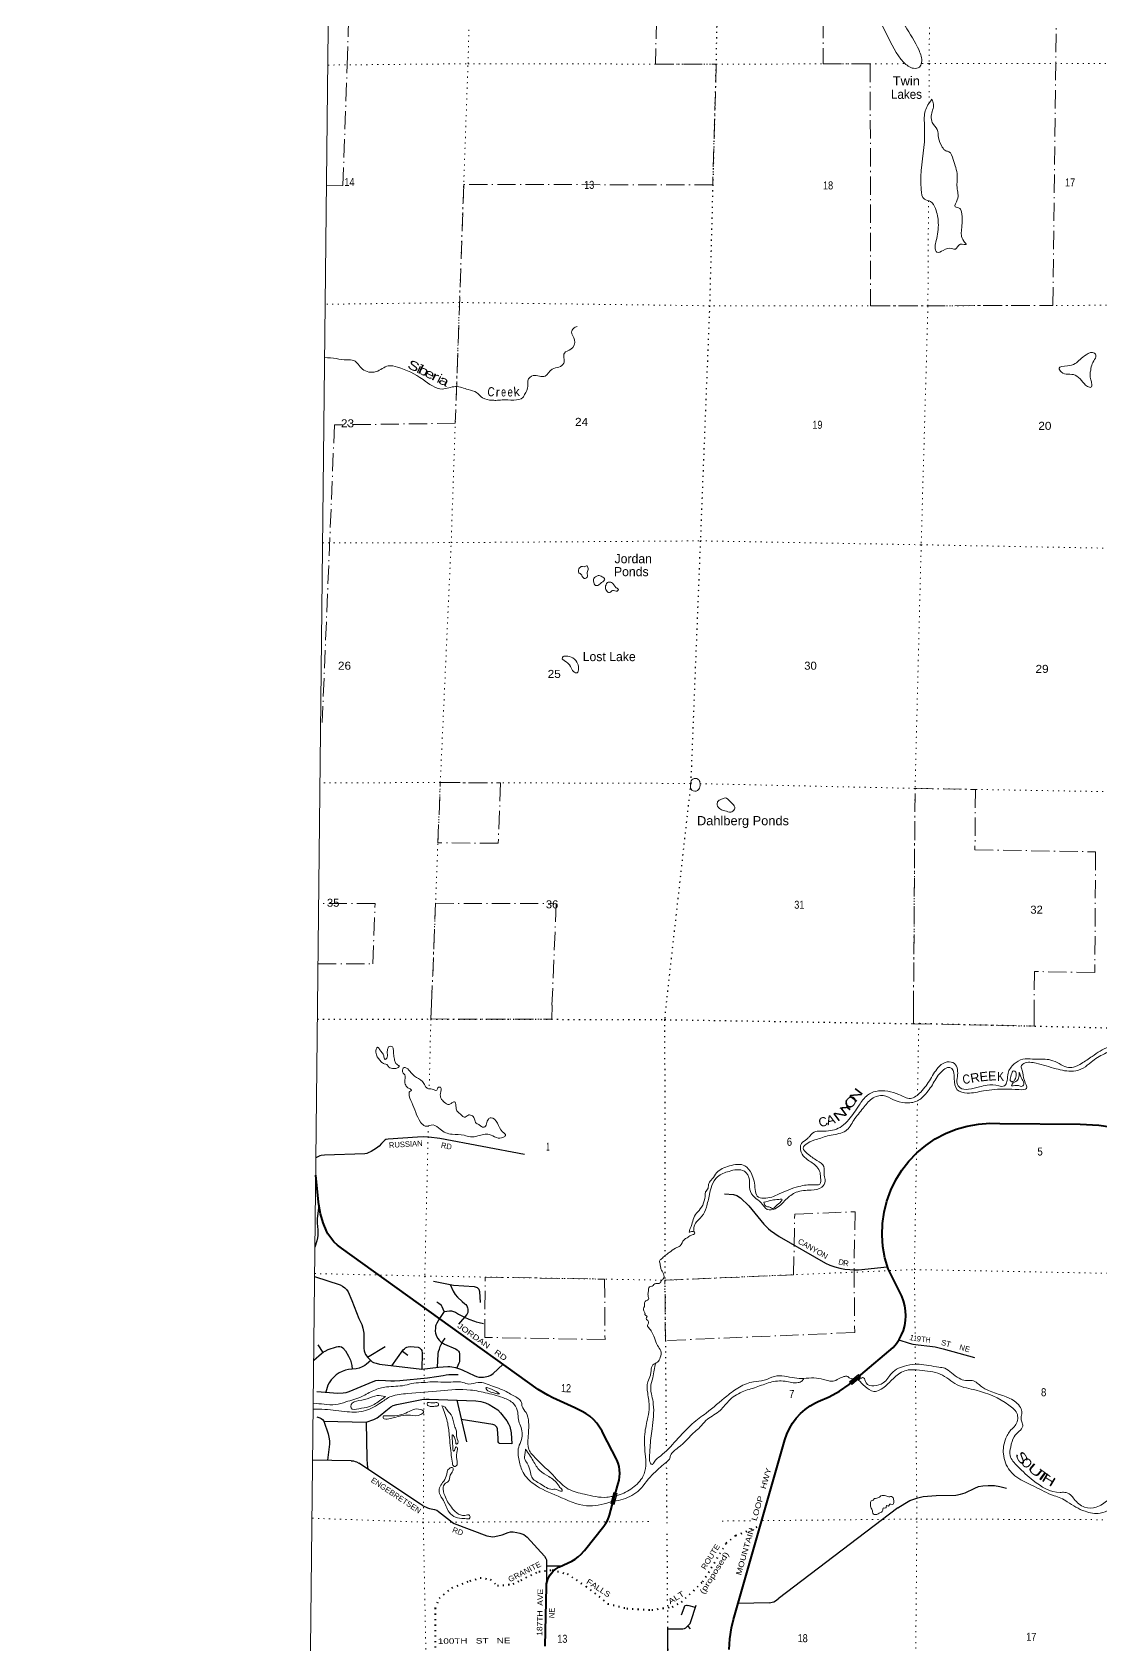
# Model space of a CAD drawing. Header units: feet. Extents: x -1048576 to 137166, y -268550 to 2097152.
# Drawn here: x -252344 to -228968, y 216825 to 252093 of the extents above; entities that cross this region are included whole.
import ezdxf
from ezdxf.enums import TextEntityAlignment as Align

# ---------------------------------------------------------------- set-up
doc = ezdxf.new("R2010")
doc.units = ezdxf.units.FT
doc.header["$LTSCALE"] = 80
doc.linetypes.add('DOT_DASHED', pattern=[7.7, 5, -1.2, 0.3, -1.2])
doc.linetypes.add('DOTTED', pattern=[1.5, 0.3, -1.2])
for name, color, linetype, lineweight in [('26', 7, 'Continuous', 40), ('29', 7, 'Continuous', 25), ('39', 7, 'Continuous', 13), ('4', 7, 'Continuous', 13), ('44', 7, 'DOT_DASHED', 13), ('53', 7, 'DOTTED', 40), ('6', 7, 'DOTTED', 25), ('61', 7, 'Continuous', 13), ('7', 7, 'DOTTED', 13)]:
    doc.layers.add(name, color=color, linetype=linetype, lineweight=lineweight)
for name, color, linetype in [('27', 7, 'Continuous'), ('30', 7, 'Continuous'), ('41', 7, 'Continuous'), ('54', 7, 'Continuous')]:
    doc.layers.add(name, color=color, linetype=linetype)

msp = doc.modelspace()

# ---------------------------------------------------------------- linework, layer by layer
at = {"layer": '26'}
for points in [[(-234437, 222547.36), (-234219.12, 222730.07), (-233506.07, 223328.56), (-233436.88, 223412.66), (-233376.87, 223503.53), (-233326.68, 223600.18), (-233286.86, 223701.54), (-233257.86, 223806.51), (-233240, 223913.94), (-233233.45, 224022.64), (-233238.31, 224131.43), (-233254.51, 224239.12), (-233281.89, 224344.53), (-233320.12, 224446.49), (-233350.59, 224510.35), (-233619.77, 225044.19), (-233689.43, 225285.88), (-233733.45, 225533.53), (-233751.33, 225784.42), (-233742.9, 226035.8), (-233708.23, 226284.93), (-233647.72, 226529.07), (-233562.01, 226765.54), (-233452.06, 226991.76), (-233319.06, 227205.25), (-233164.47, 227403.66), (-232990, 227584.84), (-232797.54, 227746.78), (-232589.2, 227887.71), (-232367.28, 228006.1), (-232134.2, 228100.64), (-231892.51, 228170.3), (-231644.86, 228214.31), (-231393.97, 228232.2), (-231178.62, 228226.59), (-229417.83, 228212.93), (-229007.77, 228189.78), (-228760.93, 228154.85)], [(-239582.68, 220144.43), (-239575.18, 220171.25), (-239525.67, 220348.42), (-239506.1, 220422.06), (-239494.33, 220497.35), (-239490.49, 220573.45), (-239494.63, 220649.53), (-239506.7, 220724.77), (-239526.57, 220798.33), (-239554.02, 220869.41), (-239561.7, 220886), (-239853.09, 221446.11), (-239876.93, 221494.76), (-239931.35, 221586.66), (-239995.07, 221672.37), (-240067.41, 221750.95), (-240147.56, 221821.54), (-240234.65, 221883.36), (-240327.73, 221935.74), (-240474.34, 222006.51), (-240953.36, 222225.72), (-241062.09, 222280.84), (-241272.36, 222409.01), (-245580.78, 225500.47), (-245666, 225566.27), (-245743.87, 225640.6), (-245813.54, 225722.68), (-245874.26, 225811.58), (-245900.57, 225857.43), (-245979.25, 226049.58), (-246037.42, 226248.9), (-246074.44, 226453.21), (-246080.53, 226506.76), (-246142.46, 227096.95)], [(-237094.11, 216720.37), (-237083.02, 216958.23), (-237047.14, 217193.63), (-237000.79, 217378.55), (-235877.05, 221305.68), (-235834.54, 221434.2), (-235778.84, 221557.57), (-235710.54, 221674.44), (-235630.4, 221783.53), (-235539.3, 221883.65), (-235438.23, 221973.7), (-235328.3, 222052.69), (-235210.72, 222119.75), (-235153.75, 222146.68), (-234908.25, 222250.81), (-234684.62, 222372.81), (-234474.96, 222517.52), (-234463.5, 222526.53), (-234437, 222547.36)], [(-241120.83, 216793.93), (-241097.1, 218101.82), (-241091.06, 218154.76), (-241079.51, 218206.77), (-241062.59, 218257.29), (-241040.49, 218305.77), (-241013.43, 218351.67), (-240981.73, 218394.49), (-240945.73, 218433.76), (-240905.81, 218469.05), (-240862.43, 218499.98), (-240816.05, 218526.21), (-240812.08, 218528.16), (-240541.6, 218656.42), (-240467.07, 218698.99), (-240397.4, 218749.1), (-240333.35, 218806.23), (-240275.63, 218869.74), (-240262.96, 218885.63), (-239838.33, 219418.89), (-239793.19, 219487.27), (-239755.45, 219560), (-239725.52, 219636.27), (-239718.83, 219657.32), (-239657.88, 219875.42), (-239582.68, 220144.43)]]:
    msp.add_lwpolyline(points, dxfattribs=at)
at = {"layer": '29'}
for p, q in [((-241572.26, 227546.96), (-243428.66, 227899.17)), ((-242558.25, 224553.75), (-242541.43, 224307.52)), ((-243328.89, 224111.96), (-243435.57, 223961.2)), ((-246097.48, 223381.2), (-245987.42, 223216.86)), ((-245007.53, 223115.08), (-244620.65, 223351.59)), ((-244245.16, 223248.99), (-244126.98, 223161.92)), ((-244302.51, 222608.21), (-243696.21, 222663.89)), ((-246117.76, 222364.92), (-245656.84, 222328.81)), ((-243057.79, 222173.82), (-242844.03, 221264.59)), ((-245369.42, 220851.39), (-246209.16, 220865.1)), ((-233410.07, 219821.06), (-236022.15, 217826.56)), ((-240782.71, 218544.07), (-241091.73, 218544.07)), ((-237831.55, 217642.95), (-238004.79, 217686.47)), ((-236218.29, 217742.16), (-236900.57, 217725.44)), ((-238448.28, 217205.15), (-238433.73, 215517.67)), ((-238005.04, 217229.98), (-237954.03, 217170.77))]:
    msp.add_line(p, q, dxfattribs=at)
for points in [[(-243428.66, 227899.17), (-243670.92, 227926.29), (-243787.42, 227931.36), (-243918.11, 227930.34), (-244554.32, 227885.74), (-244605.99, 227876.61), (-244631.32, 227861.41), (-244700.21, 227788.42), (-244755.93, 227728.61), (-244809.62, 227682.99), (-244927.14, 227614.06), (-244997.04, 227580.6), (-245026.42, 227569.45), (-245064.91, 227561.34), (-245952.37, 227532.96), (-246021.27, 227526.88), (-246053.67, 227516.74), (-246138.44, 227475.56)], [(-246071.68, 226433.28), (-246103.33, 226206), (-246109.41, 226139.09), (-246107.38, 226043.8), (-246099.28, 225901.88), (-246097.25, 225778.2), (-246101.3, 225725.48), (-246115.49, 225662.63), (-246160.68, 225519.36)], [(-237196.32, 226690.16), (-237000.82, 226671.28), (-236931.93, 226651), (-236846.83, 226598.29), (-236664.47, 226423.93), (-236336.24, 226022.48), (-236234.93, 225925.17), (-236190.35, 225884.62), (-236003.95, 225754.86), (-234986.81, 225170.94), (-234892.5, 225129.39), (-234788.25, 225089.84), (-234678.84, 225061.46), (-234565.37, 225041.18), (-234460.01, 225033.07), (-234366.81, 225024.96), (-234265.5, 225024.96), (-233638.48, 225087.46)], [(-246166.96, 224878.71), (-245604.89, 224695.52), (-245555.25, 224670.18), (-245507.63, 224630.64), (-245468.12, 224593.13), (-245434.69, 224545.48), (-245353.64, 224350.84), (-245199.65, 223961.56), (-245134.82, 223827.75), (-245109.49, 223749.69), (-245090.24, 223641.22), (-245086.19, 223511.46), (-245090.24, 223308.71), (-245084.17, 223256), (-245078.09, 223233.7), (-245049.72, 223174.89), (-245001.1, 223105.96), (-244948.41, 223053.24), (-244907.89, 223014.73), (-244875.47, 222996.47), (-244822.79, 222980.26), (-244744.25, 222963.42)], [(-243563.34, 224775.27), (-243130.79, 224689.23), (-242675.46, 224658.11)], [(-243199.92, 224702.98), (-243133.71, 224556.45), (-243091.16, 224485.48), (-243040.51, 224428.71), (-242941.22, 224329.36), (-242880.44, 224284.76), (-242860.17, 224264.48), (-242839.91, 224240.15), (-242821.68, 224195.54), (-242811.54, 224163.1), (-242813.57, 224120.53), (-242817.62, 224090.11), (-242835.86, 224051.59), (-243018.22, 223834.64)], [(-242675.46, 224658.11), (-242631.21, 224647.68), (-242608.92, 224635.52), (-242594.74, 224625.38), (-242574.48, 224601.05), (-242558.25, 224553.75)], [(-243328.89, 224111.96), (-243375.84, 224214.81), (-243393.57, 224241.67), (-243420.42, 224269.55), (-243447.27, 224290.33), (-243490.45, 224318.92)], [(-243435.57, 223961.2), (-243494.66, 223859.2), (-243507.56, 223832.6), (-243515.17, 223811.82), (-243520.73, 223792.05), (-243525.05, 223755.8), (-243527.32, 223684.09), (-243523.03, 223638.2), (-243501.49, 223577.13), (-243470.35, 223524.66), (-243438.67, 223487.92), (-243405.51, 223453.7), (-243368.77, 223426.08), (-243328.52, 223403.01), (-243081.32, 223297.58), (-243045.08, 223275.54), (-243031.4, 223262.87), (-243016.49, 223246.89), (-243005.57, 223224.85), (-242998.25, 223186.07), (-242996.22, 223068.47), (-242999.99, 223011.46), (-243008.38, 222983.32), (-243053.04, 222881.02)], [(-243328.89, 224111.96), (-243213.75, 224127.62), (-243170.19, 224127.62), (-243146.88, 224124.58), (-243125.61, 224117.48), (-243082.05, 224096.19), (-243016.19, 224054.63), (-242885.5, 223986.71), (-242796.35, 223947.17), (-242666.67, 223899.52), (-242632.23, 223888.37), (-242563.33, 223871.14), (-242474.57, 223851.22)], [(-246186.97, 223052.17), (-246017.22, 223196.19), (-245968.6, 223228.63), (-245936.18, 223248.91), (-245867.29, 223281.35), (-245691.01, 223342.17), (-245650.49, 223348.25), (-245614.02, 223346.23), (-245579.57, 223338.12), (-245549.18, 223317.84), (-245494.47, 223254.99), (-245423.55, 223139.42), (-245403.29, 223096.84), (-245385.06, 223048.18), (-245368.85, 222991.41), (-245354.67, 222932.62), (-245346.89, 222851.1)], [(-244473.76, 222928.79), (-244227.12, 223274.26), (-244202.8, 223298.59), (-244176.46, 223316.84), (-244148.1, 223335.08), (-244119.73, 223343.19), (-244073.13, 223347.25), (-243902.93, 223331.03), (-243874.56, 223318.86), (-243856.33, 223304.67), (-243834.04, 223284.4), (-243821.88, 223258.04), (-243813.78, 223199.24), (-243820.62, 222855.31)], [(-243481.82, 222888.98), (-243461.22, 223187.08), (-243453.12, 223239.79), (-243436.91, 223290.48), (-243416.65, 223347.25), (-243396.39, 223393.88), (-243357.89, 223460.79), (-243307.36, 223532.99)], [(-233382.96, 223490.76), (-233156.83, 223417.73), (-233079.7, 223399.76), (-232962.42, 223383.91), (-232704.61, 223358.54), (-232589.44, 223338.45), (-232417.22, 223295.11), (-231728.32, 223109.05)], [(-244933.35, 223038.92), (-245028.45, 222958.97), (-245065.94, 222931.6), (-245127.73, 222902.2), (-245191.57, 222876.86), (-245257.41, 222859.63), (-245427.61, 222843.41), (-245493.47, 222830.23), (-245563.36, 222804.88), (-245631.25, 222769.4), (-245693.04, 222727.84), (-245756.87, 222668.03), (-245802.45, 222616.33), (-245848.05, 222552.46), (-245875.39, 222502.79), (-245924.11, 222349.75)], [(-244744.25, 222963.42), (-243820.62, 222855.31), (-243455.59, 222892.81), (-243251.99, 222907.67)], [(-243251.99, 222907.67), (-243206.67, 222910.08), (-243166.14, 222906.03), (-243081.04, 222885.75), (-242971.63, 222851.28), (-242920.97, 222831.01), (-242675.8, 222717.47), (-242623.12, 222695.16), (-242572.47, 222680.97), (-242523.84, 222674.89), (-242469.13, 222678.94), (-242359.72, 222701.25), (-242309.06, 222721.52), (-242262.46, 222758.02), (-242048.54, 222956.51)], [(-245656.84, 222328.81), (-245539.06, 222332.48), (-245476.25, 222340.59), (-245409.38, 222362.89), (-244888.66, 222583.89), (-244827.87, 222604.17), (-244763.03, 222612.28), (-244617.15, 222606.19), (-244501.66, 222598.08), (-244418.58, 222598.08), (-244302.51, 222608.21)], [(-243696.21, 222663.89), (-243497.69, 222690.34), (-243355.86, 222716.7), (-243291.03, 222726.83), (-243228.21, 222732.92), (-243023.61, 222736.19)], [(-245037, 221697.06), (-244869.18, 221753.39), (-244825.62, 221774.68), (-244797.26, 221790.9), (-244731.4, 221842.6), (-244605.77, 221943.98), (-244496.36, 222029.14), (-244444.69, 222056.51), (-244366.68, 222081.85), (-243823.65, 222187.29), (-243735.51, 222196.41), (-243661.55, 222195.4), (-242640.33, 222158.9), (-242531.93, 222145.72), (-242429.6, 222114.29), (-242349.57, 222080.83), (-242251.3, 222025.08), (-242159.1, 221961.21), (-242097.3, 221899.37), (-241963.57, 221725), (-241922.03, 221659.1), (-241898.73, 221599.29), (-241866.31, 221461.42), (-241850.94, 221220.58)], [(-246118.2, 221810.32), (-246049.94, 221787.35), (-246020.05, 221771.63), (-245992.2, 221748.83), (-245963.32, 221712.83), (-245870.11, 221441.14), (-245845.8, 221325.57), (-245839.22, 221278.43), (-245838.72, 221244.47), (-245841.74, 221210), (-245881.79, 220859.76)], [(-245963.98, 221713.65), (-245037, 221697.06), (-245024.18, 220895.58)], [(-241850.94, 221220.58), (-242119.59, 221226.22), (-242139.86, 221242.44), (-242147.96, 221266.77), (-242154.04, 221335.7), (-242164.17, 221544.54), (-242180.38, 221583.07), (-242198.62, 221603.34), (-242224.96, 221625.64), (-242267.51, 221641.86), (-242956.97, 221753.52)], [(-245369.42, 220851.39), (-245319.02, 220845.03), (-245280.52, 220834.89), (-245248.1, 220822.73), (-245197.31, 220797.79)], [(-243806.8, 219874.48), (-243846.46, 219898.97), (-245197.31, 220797.79)], [(-245024.18, 220895.58), (-245016.09, 220766.97), (-245001.95, 220667.8)], [(-233410.07, 219821.06), (-233256.15, 219914.4), (-233142.04, 219977.83), (-232972.98, 220037.03), (-232850.42, 220066.63), (-232567.25, 220087.77), (-232140.39, 220100.46), (-232034.73, 220117.37), (-231937.52, 220151.2), (-231721.98, 220252.69), (-231641.68, 220286.51), (-231548.7, 220303.43), (-231434.59, 220311.88), (-231290.89, 220307.66), (-231176.78, 220286.51), (-231033.08, 220252.69)], [(-243806.8, 219874.48), (-243696.01, 219819.09), (-243650.42, 219803.88), (-243546.07, 219782.59), (-243492.37, 219767.38), (-243452.86, 219742.04), (-243193.5, 219535.23), (-243151.97, 219501.77), (-243112.45, 219474.4), (-242399.22, 219210.82), (-242312.09, 219190.54), (-242267.51, 219186.49), (-242220.91, 219190.55), (-242066.92, 219231.1), (-241933.19, 219279.76), (-241884.56, 219291.92), (-241819.72, 219291.92), (-241744.75, 219283.81), (-241673.83, 219267.59), (-241592.78, 219235.15), (-241554.28, 219208.79), (-241519.84, 219178.38), (-241138.91, 218764.76), (-241106.49, 218712.03), (-241094.33, 218681.62), (-241090.28, 218663.38), (-241097.1, 218101.82)], [(-238449.77, 217170.78), (-238157.31, 217172.11), (-238110.7, 217174.13), (-238076.26, 217182.25), (-238043.33, 217196.95), (-238013.44, 217220.77), (-237970.89, 217267.4), (-237954.17, 217290.22), (-237934.42, 217334.31), (-237817.09, 217690.66)], [(-238083.09, 217649.62), (-238092.62, 217626.56), (-238148.33, 217474.11)], [(-238083.09, 217649.62), (-238066.3, 217673.83), (-238053.09, 217682.82), (-238032.49, 217688.63), (-238004.79, 217686.47)], [(-236218.29, 217742.16), (-236183.98, 217747.29), (-236153.34, 217755.75), (-236120.59, 217767.37), (-236086.78, 217783.23), (-236022.15, 217826.56)]]:
    msp.add_lwpolyline(points, dxfattribs=at)
at = {"layer": '39'}
msp.add_line((-234388.09, 222641.24), (-234269.35, 222615.49), dxfattribs=at)
for points in [[(-139726.18, 284721.75), (-139786.61, 284683.23), (-139865.18, 284636.58), (-139935.68, 284589.96), (-139981.99, 284555.51), (-140024.23, 284506.92), (-140030.24, 284490.75), (-140030.24, 284490.75), (-140086.75, 284492.64)], [(-233498.07, 255409.9), (-233677.65, 255201.62), (-233732.43, 254967.95), (-233784.8, 254772.62), (-233876.73, 254656.38), (-234079.09, 254389.77), (-234216.29, 253981.23), (-234233.82, 253640.23), (-234130.19, 253110.34), (-233654.62, 252054.15), (-233277.56, 251434.92), (-233063.05, 251303.72), (-232933.68, 251330.78), (-232888.3, 251431.3), (-232944.13, 251698.29), (-233249.45, 252230.05), (-233485.71, 252607.74), (-233789.64, 253076.9), (-233957.44, 253441.84), (-233994.49, 253771.24), (-233958.11, 254182.73), (-233799.32, 254530.5), (-233690.47, 254725.31), (-233652.72, 254870.31), (-233638.58, 255074.07), (-233564.18, 255253.05), (-233498.07, 255409.9)], [(-232660.35, 250625.71), (-232810.13, 250372.73), (-232825.15, 250080.15), (-232826.96, 249696.6), (-232897.89, 248653.56), (-232823.35, 248442.92), (-232692.76, 248391.23), (-232585.4, 248234.79), (-232521.92, 247925.33), (-232566.13, 247538.14), (-232591.77, 247395.04), (-232554.59, 247279.63), (-232414.99, 247322.74), (-232226.97, 247365.41), (-232148.47, 247348.53), (-232038.45, 247458.53), (-231911.47, 247449.28), (-231965.16, 247526.49), (-232015.12, 247775.26), (-232013.27, 248162.85), (-232052.84, 248239.93), (-232151.32, 248275.17), (-232107.46, 248426.17), (-232112.86, 248692.69), (-232108.16, 248961.15), (-232197.45, 249311.22), (-232292.59, 249479.66), (-232356.95, 249498.43), (-232434.8, 249579.91), (-232517.45, 249786.59), (-232547.97, 249962.51), (-232653.31, 250118.93), (-232676.14, 250256.42), (-232629.11, 250522.46), (-232660.35, 250625.71)], [(-241571.73, 244167.76), (-241499.27, 244354.83), (-241500.11, 244471.93), (-241384.02, 244583.9), (-241125.98, 244569.39), (-240969.11, 244725.39), (-240823.45, 244768.45), (-240717.72, 244852.26), (-240703.39, 245076.21), (-240561.36, 245159.68), (-240480.64, 245364.84), (-240543.47, 245537.02), (-240504.36, 245615.39), (-240423.28, 245655.01)], [(-229187.62, 244702.65), (-229153.95, 244841.63), (-229086.15, 244966.17), (-229073.46, 245024.59), (-229107.24, 245075.38), (-229289.15, 245038.71), (-229531.11, 244845.14), (-229699.04, 244794.22), (-229879.06, 244743.4), (-229831.47, 244662.21), (-229529.58, 244594.8), (-229389.57, 244476.41), (-229257.72, 244348), (-229183.28, 244329.14), (-229164.42, 244399.62), (-229187.72, 244490.68), (-229202.62, 244613.97), (-229187.62, 244702.65)], [(-245949.9, 244980.68), (-245692.82, 244955.04), (-245459.12, 244926.63), (-245309.99, 244913.13), (-245122.24, 244727.67), (-244822.27, 244670.38), (-244554.77, 244795.07), (-244355.34, 244768.99), (-243795.29, 244497.31), (-243373.78, 244289.49), (-243080.77, 244343.29), (-242807.11, 244276.15), (-242622.19, 244211.85), (-242492.24, 244095.57), (-242287, 244045.21), (-242200.31, 244040.37)], [(-242200.31, 244040.37), (-242065.06, 244051.22), (-241808.92, 244048.84), (-241610.7, 244103.52), (-241571.73, 244167.76)], [(-240272.04, 240400.77), (-240207.29, 240420.35), (-240183.88, 240341.41), (-240204.89, 240256.81), (-240195.47, 240190.11), (-240248.36, 240146.18), (-240312.45, 240191.19), (-240340.17, 240243.94), (-240378.32, 240260.44), (-240391.8, 240325.17), (-240369.07, 240379.46), (-240332.48, 240407.39), (-240272.04, 240400.77)], [(-240020.42, 240182.25), (-239963.31, 240210.15), (-239876.85, 240183.11), (-239820.88, 240132.12), (-239888.2, 240056.03), (-239957.32, 240002.16), (-240019.94, 239992.65), (-240063.33, 240091.98), (-240056.73, 240146.42), (-240020.42, 240182.25)], [(-239518.81, 239908.22), (-239580.56, 239958.29), (-239624.39, 240013.2), (-239688.41, 240066.28), (-239757.1, 240054.81), (-239802.5, 239952.27), (-239765.09, 239861.08), (-239712.89, 239836.37), (-239649.86, 239886.25), (-239547.19, 239867.13), (-239518.81, 239908.22)], [(-240750.66, 238385.3), (-240699.99, 238347.62), (-240566.09, 238223.23), (-240498.68, 238105.52), (-240426.28, 238084.66), (-240395.06, 238181.27), (-240427.97, 238318.85), (-240555.98, 238427.04), (-240696.97, 238448.53), (-240729.3, 238442.78), (-240750.55, 238385.16)], [(-237730.9, 235645.33), (-237750.29, 235724.25), (-237806.31, 235769.18), (-237913.49, 235741.91), (-237944.81, 235635.21), (-237931.68, 235536.17), (-237819.12, 235496.76), (-237764.28, 235534.61), (-237730.9, 235645.33)], [(-237065.83, 235257.42), (-237188, 235345.36), (-237266.92, 235319.85), (-237350.23, 235258.04), (-237358.95, 235193.53), (-237287.29, 235097.98), (-237190.8, 235064.78), (-237059.96, 235037.32), (-236982.72, 235097.16), (-236978.06, 235159.7), (-236999.92, 235192.21), (-237065.83, 235257.42)], [(-221228.21, 230570.08), (-221286.7, 230493.27), (-221436.35, 230427.87), (-221546.6, 230249.24), (-221782.53, 229978.81), (-221979.72, 229764.55), (-222118.12, 229594.2), (-222131.41, 229445.06), (-222235.04, 229338.98), (-222521.57, 229290.79), (-222762.46, 229155.52), (-222898.86, 228983.14), (-223055.29, 228825.03), (-223230.97, 228780.01), (-223802.8, 228836.88), (-224107.26, 228815.04), (-224370.39, 228669.86), (-224649.66, 228522.79), (-224970.41, 228478.9), (-225328.48, 228556.3), (-225532.62, 228729.3), (-225875.9, 229141.37), (-226088.71, 229239.82), (-226346.65, 229237.79), (-226607.32, 229149.06), (-226858.78, 228951.36), (-226908.21, 228818.63), (-226865.15, 228660.99), (-226834.24, 228495.38), (-226891.59, 228380.87), (-227014.63, 228365.69), (-227162.15, 228564.48), (-227433.41, 228911.45), (-227924.54, 229479.95), (-228308.67, 229823.76), (-228557.78, 229918.46), (-228793.71, 229898.11), (-229156.06, 229693.2), (-229387.02, 229539.7), (-229564.99, 229460.41), (-229710.1, 229457.51), (-229874.71, 229535.42), (-230061.48, 229613.51), (-230222.52, 229634.92), (-230458.29, 229634.74), (-230675.95, 229630.38), (-230860.14, 229528.95), (-230996.79, 229326.32), (-231016.21, 229167.15), (-231049.19, 229074.64), (-231073.57, 229050.62), (-231200.53, 229049.59), (-231456.32, 229065.7), (-231617.84, 229026.61), (-231862.09, 228974.06), (-232047.22, 229005.75), (-232110.92, 229103.05), (-232103.69, 229250.21), (-232169.91, 229535.09), (-232326.77, 229574.62), (-232492.76, 229481.12), (-232694.53, 229198.33), (-232906.4, 228913.6), (-233131.2, 228774.17), (-233382.4, 228858.8), (-233629.66, 228933.33), (-233892.42, 228928.09), (-234068.59, 228848.01), (-234255.45, 228623.79), (-234481.02, 228310.71), (-234635.34, 228164.69), (-234974.72, 228060.43), (-235271.29, 228016.35), (-235346.51, 227934.25), (-235395.26, 227886.22), (-235514.94, 227788.33), (-235522.51, 227598.82), (-235412.83, 227456.79), (-235208.49, 227307.99), (-235118.79, 227186.28), (-235097.81, 227038.9), (-235115.03, 226901.89), (-235254.21, 226884.82), (-235413.45, 226880.01), (-235572.89, 226848.98), (-236005.44, 226684.95), (-236342.72, 226590.76), (-236481.38, 226638.22), (-236526.57, 226781.76), (-236610.39, 227133.33), (-236754.13, 227299.82), (-237090.67, 227298.39), (-237371.97, 227149.32), (-237467.78, 227012.93), (-237541.13, 226912.66), (-237560.07, 226811.97), (-237617.16, 226729.73)], [(-244333.37, 229494.38), (-244399.4, 229553.38), (-244420.91, 229634.21), (-244440.12, 229751.33), (-244447.35, 229854.24), (-244477.12, 229910.94), (-244535.54, 229913.41), (-244570.38, 229841.08), (-244577.05, 229762.48), (-244588.02, 229651.65), (-244624.52, 229623.69), (-244640.51, 229639.95), (-244655.95, 229724.78), (-244713.78, 229799.84), (-244755.59, 229862.69), (-244791.6, 229895.23), (-244820.18, 229849.07), (-244813.11, 229726), (-244711.54, 229577.98), (-244641.39, 229531.05), (-244585.1, 229514.48), (-244541.22, 229457.67), (-244434.67, 229426.6), (-244339.74, 229454.09), (-244315.29, 229488.19), (-244333.37, 229494.38)], [(-237617.16, 226729.73), (-237640.88, 226536.3), (-237728.97, 226357.5), (-237836.77, 226233.3), (-237894.35, 226090.55), (-237941.89, 225941.68), (-237968.66, 225871.3), (-237966.84, 225847.09), (-237940.59, 225852.94), (-237906.23, 225866.79), (-237878, 225868.58), (-237869.63, 225906.84), (-237836.29, 226043.72), (-237694, 226195.89), (-237595.69, 226392.76), (-237530.99, 226670.57), (-237474.96, 226871.81), (-237350.52, 227060.42), (-237099.69, 227179.48), (-236932.15, 227214.48), (-236765.17, 227180.91), (-236653.86, 226990.48), (-236647.45, 226784.72), (-236538.06, 226606.4), (-236401.9, 226498.45), (-236264.07, 226348.14), (-236094.7, 226360.94), (-235857.31, 226562.79), (-235632.36, 226720.37), (-235301.48, 226770.24), (-235071.24, 226835), (-234995.61, 226967.52), (-235016.77, 227092.72), (-235025.32, 227282.36), (-235177.39, 227416.65), (-235387.75, 227567.52), (-235479.48, 227687.22), (-235392.01, 227789.4), (-235167.59, 227882.44), (-234866.61, 227972.87), (-234547.5, 228063.17), (-234368.26, 228299.75), (-234166.67, 228560.36), (-233973.57, 228766.59), (-233725.14, 228837.26), (-233502.23, 228742.76), (-233250.86, 228678.29), (-232980.5, 228720.56), (-232795.9, 228872.4), (-232610.36, 229141.21), (-232408.76, 229401.82), (-232289.47, 229451.31), (-232227.21, 229426.63), (-232174.56, 229208.41), (-232106.01, 228961.83), (-231888.95, 228891.58), (-231531.89, 228939.23), (-231054, 228977.87), (-230757.87, 228967.5), (-230590.41, 228992.42), (-230639.37, 229168.26), (-230689.99, 229388.48), (-230707.43, 229475.33), (-230650.52, 229535.39), (-230382.45, 229543.4), (-230165.29, 229485.24), (-229946.14, 229423.04), (-229567.72, 229371.7), (-229349.56, 229436.56), (-229179.23, 229568.34), (-228889.61, 229749.62), (-228709.65, 229826.87), (-228528.15, 229843.61), (-228370, 229715.33), (-228191.57, 229601.01), (-227719.83, 229127.45), (-227570.07, 228956.88), (-227422.34, 228784.31), (-227286.53, 228634.01), (-227119.61, 228342.31), (-226926.84, 228258.12), (-226771.15, 228323.47), (-226745.52, 228502.76), (-226810.73, 228662.59), (-226858.31, 228759.76), (-226752.46, 228892.05), (-226655.11, 228969.94), (-226395.74, 229147.42), (-226240.46, 229162.35), (-226069.19, 229161.02), (-225886.75, 229044.65), (-225656.04, 228667.74), (-225417.54, 228506.57), (-225079.95, 228388.99), (-224757.36, 228410.69), (-224456.51, 228484.99), (-224261.76, 228646.84)], [(-243656.41, 228980.91), (-243720.66, 229009.64), (-243774.31, 229102.83), (-243940.5, 229235.2), (-244086.52, 229369.44), (-244186.64, 229448.87), (-244224.95, 229445.14), (-244237.27, 229417), (-244237.89, 229340.37), (-244191.97, 229287.57), (-244192.84, 229178.68), (-244173.64, 229061.56), (-244101.65, 228992.43), (-244043.56, 228949.63), (-244086.05, 228927.77), (-244100.5, 228885.53), (-244037.64, 228683.37), (-243847.63, 228256.36), (-243745.55, 228170.87), (-243574.07, 228195.75), (-243421.69, 228099.78), (-243160.63, 227988.85), (-242894.8, 227968.64), (-242758.05, 227933.29), (-242598.69, 227954.24), (-242344.51, 227988.57), (-242187.91, 227916.77), (-242036.71, 227925.68), (-241990.06, 227963.63), (-242053.89, 228044.8), (-242169.23, 228235.27), (-242307.33, 228351.29), (-242364, 228321.48), (-242405.16, 228214.91), (-242460.15, 228142.74), (-242530.46, 228169.5), (-242590.58, 228210.3), (-242630.7, 228232.8), (-242666.26, 228321.81), (-242716.08, 228390.77), (-242794.49, 228413.56), (-242869.41, 228367.76), (-242925.75, 228378.28), (-242983.71, 228437.21), (-243053.72, 228502.29), (-243075.01, 228611.36), (-243106.51, 228702.36), (-243161.15, 228674.55), (-243221.87, 228640.74), (-243332.27, 228694.03), (-243400.13, 228775.22), (-243413.37, 228882.22), (-243414.3, 229017.34), (-243458.61, 229019.7), (-243495.44, 228951.42), (-243593.96, 228978.4), (-243656.41, 228980.91)], [(-230953.74, 229166.67), (-230926.56, 229289.48), (-230869.42, 229377.77), (-230827.32, 229351.22), (-230819.91, 229270.5), (-230863.1, 229161.93), (-230915.69, 229138.14), (-230953.74, 229166.67)], [(-230754.8, 229348.64), (-230687.57, 229188.8), (-230650.13, 229083.64), (-230672.59, 229047.51), (-230811.54, 229058.67), (-230920.37, 229057.5), (-230908.03, 229087.66), (-230802.67, 229159.44), (-230757.66, 229243.8), (-230754.8, 229348.64)], [(-236339.41, 226502), (-236157.67, 226548.99), (-236008.41, 226565.98), (-235939.95, 226559.4), (-235956.35, 226525.24), (-236076.09, 226419.29), (-236136.98, 226365.31), (-236209.29, 226394.1), (-236297.76, 226418.99), (-236327.64, 226461.57), (-236339.41, 226502)], [(-237877.4, 225868.67), (-237850.13, 225826.02), (-237935.15, 225778.27), (-238014.14, 225728.47), (-238083.02, 225682.62), (-238172.74, 225552.23), (-238271.91, 225498.54), (-238409.71, 225402.81), (-238498.9, 225336.95), (-238580.09, 225264.98), (-238620.78, 225216.89), (-238603.34, 225130.04), (-238591.92, 225047.26), (-238532.33, 224939.91), (-238541.32, 224825.03), (-238583.99, 224780.99), (-238626.76, 224724.85), (-238705.31, 224729.5), (-238782.38, 224667.57), (-238840.96, 224649.88), (-238863.84, 224561.32), (-238872.65, 224468.62), (-238863.34, 224373.76), (-238917.97, 224345.95), (-238952.73, 224283.7), (-238949.17, 224225.19), (-238973.79, 224170.92), (-238966.05, 224130.53), (-238938.35, 224067.8), (-238940.49, 224051.68), (-238894.5, 224006.95), (-238915.06, 223956.69), (-238879.12, 223916.08), (-238863.47, 223857.47), (-238884.01, 223809.23), (-238858.24, 223756.6), (-238790.46, 223665.32), (-238731.02, 223539.82), (-238663.87, 223369.89), (-238594.27, 223254.39), (-238603.5, 223109.26), (-238666.81, 223004.88), (-238766.02, 222947.17), (-238805.09, 222811.31)], [(-234269.35, 222614.75), (-234155.73, 222665.34), (-234102.22, 222554), (-233929.45, 222488.12), (-233725.38, 222555.11), (-233627.87, 222653.17), (-233542.33, 222765.45), (-233212.53, 222932.29), (-232944.31, 222958.44), (-232509.54, 222896.58), (-232378.77, 222871.37), (-232234.47, 222773.44), (-232066.17, 222653.15), (-231925.49, 222605.67), (-231778.42, 222602.51), (-231571.93, 222469.82), (-230957.38, 222212.96), (-230723.22, 222013.5), (-230693.91, 221900.34), (-230712.94, 221789.56), (-230695.5, 221702.71), (-230676.15, 221603.74), (-230751.59, 221493.4), (-230861.36, 221375.27), (-230937.75, 221147.97), (-230951.34, 220962.53), (-230785.98, 220727.31), (-230445.9, 220418.12), (-229855.56, 220157.41), (-229756.81, 220158.66), (-229630.29, 220105.25), (-229550.46, 220009.84), (-229322.13, 219836.64), (-229066.23, 219834.66), (-228809.09, 219985.93), (-228446.61, 220206.98), (-228086.4, 220395.77), (-227878.68, 220666.42), (-227801.58, 220732.38), (-227744.17, 220854.95), (-227716.65, 221018.09), (-227622.76, 221166.6), (-227627.49, 221330), (-227619.71, 221545.73), (-227540.04, 221680.23), (-227281.42, 221764.94), (-226967.04, 221768.55), (-226531.71, 221826.36), (-226415.94, 221889.31), (-226256.06, 221974.79), (-226110.48, 222036.18), (-225955.14, 222162.7), (-225864.38, 222237.44), (-225600.97, 222498.1), (-225351.09, 222748.25), (-225064.72, 223026.35), (-224799.85, 223137.24), (-224477.33, 223150.87), (-223944.72, 223227.4), (-223705.48, 223409.07), (-223497.71, 223685.77), (-223431.1, 223949.44), (-223227.08, 224346.21), (-223126.32, 224511.76), (-222938.8, 224698.56), (-222913.03, 224723.88), (-222839.4, 224858.43), (-222817.54, 225070.02), (-222788.98, 225114.17), (-222747.86, 225214.69), (-222737.19, 225289.22), (-222694.5, 225335.28), (-222502.7, 225380.17), (-222320.27, 225263.8), (-222195.13, 225038.97), (-222159.99, 224897.53), (-222089.18, 224683.2), (-222061.28, 224394.59), (-222067.01, 224182.88), (-221908.94, 224044.51), (-221672.52, 224125.37), (-221344.16, 224362.81), (-221231.89, 224541.43), (-220987.51, 224610.12), (-220714.25, 224511.19), (-220404.04, 224246.61), (-220166.08, 223768.81), (-219999.03, 223493.24), (-219689.54, 223390), (-219101.9, 223294.68), (-218907.58, 223152), (-218844.86, 222933.71), (-218940.56, 222561.35), (-218884.18, 222304.79), (-218715.07, 222035.25), (-218713.64, 221712.56), (-218683.55, 220945.96)], [(-234269.35, 222614.75), (-234125.02, 222475.52), (-233930.42, 222367.13), (-233679.63, 222482.15), (-233454.22, 222696.19), (-233183.08, 222835.26), (-232933.26, 222829.29), (-232478.52, 222745.09), (-232109.62, 222512.32), (-231697.49, 222392.15), (-230976.7, 222065.89), (-230792.98, 221858.75), (-230841.26, 221619.14), (-230932.71, 221523.04), (-231053.25, 221318.27), (-231098.15, 220997.96), (-230958.01, 220633.85), (-230420.76, 220286.84), (-229991.15, 220085.86), (-229840.45, 220032.26), (-229700.04, 219952.51), (-229312.8, 219743.8), (-228982.66, 219702.92), (-228547.67, 219919.37), (-228146.8, 220152.22), (-227870.28, 220458.63), (-227584.61, 220900.1), (-227519.8, 221190.01), (-227545.87, 221456.42), (-227431.5, 221645.1), (-227098.77, 221674.79), (-226802.59, 221670.47), (-226473.69, 221724.39), (-226349.98, 221822.25), (-226238.69, 221879.87), (-226101.1, 221949.39), (-225953.15, 222055.13), (-225618.42, 222332.86), (-225305.43, 222663.19), (-224972.46, 222973.2), (-224679.62, 223053.62), (-223959.88, 223096.43), (-223724.98, 223239.81), (-223485.05, 223506.18), (-223373.56, 223838.07), (-223139.56, 224368.68), (-222953, 224514.45), (-222865.38, 224634.78), (-222820.29, 224729.21), (-222732.39, 224883.82), (-222630.93, 225221.85), (-222570.06, 225273.81), (-222461.2, 225279.01), (-222353.84, 225098.69), (-222259.59, 224791.41), (-222219.29, 224541.03), (-222203.66, 224230.33), (-222080.68, 223987.36), (-221833.08, 223955.19), (-221587.9, 224122.69), (-221332.67, 224288.1), (-221210.49, 224446.48), (-221081.2, 224485.81), (-220855.87, 224441.71), (-220525.74, 224148.73), (-220384.53, 223917.73), (-220106.01, 223471.88), (-219778.82, 223314.05), (-219193.52, 223178.42), (-219001.74, 222971.22), (-219026.26, 222678.99), (-219054.45, 222431.15), (-218963.08, 222267.08), (-218843.74, 222072.55), (-218773.12, 221834.02), (-218801.46, 221317.96), (-218782.46, 220924.54), (-218699.07, 220770.62), (-218505.06, 220589.63), (-218156.24, 220115), (-217882.27, 219604.66), (-217769.69, 219321.44), (-217739.26, 219097.34), (-217798.55, 218990.92), (-217862.19, 218846.2), (-217850.94, 218741.25), (-217690.33, 218667.4), (-217408.65, 218612.78), (-217215.45, 218583.04), (-217028.98, 218466.64), (-216848.1, 218406.75), (-216676.86, 218401.39), (-216527.1, 218480.89), (-216191.27, 218645.68), (-215985.24, 218706.6), (-215807.78, 218723.37), (-215630.15, 218760.31)], [(-235465.7, 222645.25), (-235665.07, 222660.92), (-236106.11, 222694.59), (-236330.47, 222609.61), (-236562.47, 222577.13), (-236869.68, 222462.54), (-237147.34, 222265.04), (-237599.71, 221893.44), (-237903.87, 221657.82), (-238600.72, 220953.34), (-238740.88, 220815.27), (-238785.6, 220767.22), (-238821.64, 220795.73), (-238840.8, 220918.9), (-238828.94, 221140.65), (-238783.32, 221549.7), (-238756.8, 222089.98), (-238789.61, 222269.72), (-238814.3, 222457.47), (-238768.31, 222662.82), (-238734.69, 222833.98), (-238705.29, 222980.98)], [(-239644.92, 220070.24), (-239774.74, 220050.88), (-240261.86, 220117.18), (-240617.61, 220230.87), (-240913.73, 220493.32), (-241329.58, 220901.92), (-241477.13, 221096.67), (-241495.2, 221354.95), (-241484.44, 221689.65), (-241541.15, 221903.87), (-241628.72, 222039.67), (-241640.15, 222122.44), (-241713.97, 222213.77), (-241820.29, 222273.08), (-241938.62, 222342.57), (-242272, 222482.29), (-242589.77, 222559.38), (-242791.54, 222526.66), (-242922.24, 222561.96), (-243135.75, 222573.7), (-243343.35, 222567.25), (-243599.19, 222577.3), (-243784.71, 222560.59), (-243996.83, 222547.71), (-244193.08, 222499.79), (-244595.56, 222464.03), (-244870.21, 222389.52), (-245135.3, 222252.43), (-245480.82, 222136.12), (-245706.96, 222079.39), (-245958.8, 222085.38), (-246194.98, 222110.65)], [(-239677.05, 219955.93), (-239468.9, 219994.06), (-239098.67, 220176.72), (-238789.5, 220533.3), (-238633.14, 220681.33), (-238499.21, 220797.26), (-238403.78, 220887.27), (-238378.98, 220963.72), (-238210.34, 221135.85), (-237842.79, 221485.93), (-237737.23, 221581.91), (-237605.07, 221728.11), (-237325.41, 221923.58), (-237109.94, 222155.85), (-236816.14, 222355.24), (-236507.01, 222457.71), (-236201.87, 222564.25), (-235875.23, 222587.93), (-235585.3, 222557.45), (-235506.43, 222593.13), (-235465.7, 222645.25)], [(-238805.09, 222811.31), (-238820.24, 222719.69), (-238875.8, 222576.94), (-238879.83, 222326.89), (-238846.01, 222022.1), (-238875.98, 221804.52), (-238943.46, 221431.95), (-238947.45, 221187.96), (-238934.82, 221004.33), (-238920.83, 220740.03), (-238983.15, 220508.59), (-239212.89, 220256.26), (-239524.51, 220095.33), (-239644.92, 220070.24)], [(-235465.7, 222645.25), (-235241.9, 222661.67), (-235036.63, 222627.81), (-234915.97, 222596.62), (-234825.36, 222587.85), (-234706.06, 222639.36), (-234586.77, 222688.85), (-234522.22, 222696.42), (-234454.04, 222655.55), (-234388.09, 222641.24)], [(-246198.92, 221975.03), (-245943.59, 221972.32), (-245456.36, 221920.14), (-245053.12, 221947.26), (-244709.11, 222126.1), (-244490.42, 222257.5), (-244131.24, 222319.25), (-243413.36, 222382.25), (-242758.34, 222395.32), (-242386.09, 222327.89), (-242002.13, 222213.99), (-241797.69, 222077.28), (-241722.47, 221909.31), (-241709.63, 221751.9), (-241660.38, 221612.36), (-241638.6, 221313.72), (-241702.43, 221144.8), (-241690.68, 220852.29), (-241604.11, 220593.47), (-241372.38, 220341.6), (-240840.54, 220073.27), (-240215.51, 219866.75), (-239711.12, 219943.5), (-239677.05, 219955.93)], [(-244619.43, 222252.46), (-244796.59, 222274), (-245018.82, 222203.12), (-245374.83, 222034.46), (-245369.03, 222004.16), (-245199.91, 221986.72), (-244985.99, 222025.39), (-244749.17, 222156.66), (-244619.43, 222252.46)], [(-242122.49, 222316.34), (-242296.99, 222416.51), (-242417.75, 222435.6), (-242401.9, 222401.2), (-242273.4, 222343.73), (-242173.4, 222313.02), (-242122.49, 222316.34)], [(-244661.13, 221829.26), (-244172.97, 221892.03), (-243843.88, 221970.14), (-243777.77, 221921.23), (-243842.76, 221859.21), (-244068.56, 221844.83), (-244504.4, 221773.59), (-244643.5, 221766.61), (-244665.5, 221786.95), (-244661.13, 221829.26)], [(-243699.44, 222125.61), (-243534.37, 222118.99), (-243465.92, 222110.4), (-243456.21, 222065.95), (-243535, 222040.35), (-243635.77, 222039.11), (-243700.02, 222067.85), (-243699.44, 222125.61)], [(-243381.78, 222049.24), (-243263.6, 221711.53), (-243221.67, 221412.72), (-243176.92, 220964.66), (-243152.08, 220797.08), (-243114.36, 220726.2), (-243069.95, 220735.94), (-243054.69, 220879.01), (-243045.09, 221070.52), (-243050.56, 221141.15), (-243068.62, 221151.38), (-243095.1, 221115.28), (-243117.71, 221061), (-243135.73, 221075.26), (-243145.36, 221129.79), (-243155.86, 221327.51), (-243147.09, 221416.18), (-243109.21, 221365.47), (-243079.88, 221254.32), (-243062.07, 221213.84), (-243035.73, 221231.79), (-243058.88, 221359.03), (-243061.81, 221496.19), (-243097.38, 221583.18), (-243158.02, 221809.53), (-243273.62, 221967.73), (-243325.51, 222030.65), (-243381.78, 222049.24)], [(-241553.67, 221101.3), (-241384.42, 220847.89), (-241237.04, 220632.97), (-241042.61, 220504.41), (-240840.53, 220325.37), (-240782.7, 220250.3), (-240752.75, 220215.78), (-240748.93, 220189.53), (-240807.33, 220194.02), (-240905.8, 220227.05), (-240962.26, 220223.46), (-241225.26, 220344.49), (-241417.54, 220489.17), (-241452.66, 220632.63), (-241517.85, 220794.48), (-241571.43, 220897.75), (-241566.65, 220990.48), (-241553.67, 221101.3)], [(-243367.08, 220373.21), (-243285.37, 220509.72), (-243217.48, 220682.63), (-243144.84, 220694.17), (-243141.33, 220629.6), (-243198.52, 220535.26), (-243241.97, 220394.43), (-243302.69, 220360.61), (-243351.77, 220272.26), (-243321.02, 220086.48), (-243173.96, 219831.23), (-243058.07, 219709.32), (-242881.18, 219655.51), (-242776.43, 219650.67), (-242768.78, 219600.19), (-242883.78, 219582.93), (-243085.05, 219612.73), (-243223.18, 219724.72), (-243350.1, 219979.82), (-243431.49, 220131.7), (-243432.5, 220256.75), (-243367.08, 220373.21)], [(-234009.1, 219854.87), (-234004.44, 219933.49), (-233987.98, 219975.71), (-233949.6, 219987.52), (-233933.3, 220009.57), (-233846.44, 220035.12), (-233777.56, 220080.97), (-233672.75, 220084.19), (-233584.27, 220061.32), (-233547.97, 220065.07), (-233507.9, 220036.52), (-233502.11, 220004.21), (-233498.8, 219915.45), (-233533.21, 219895.55), (-233581.56, 219897.94), (-233614.12, 219857.86), (-233650.28, 219872.26), (-233668.85, 219817.95), (-233717.21, 219818.32), (-233741.93, 219751.96), (-233802.73, 219708.07), (-233869.49, 219676.32), (-233937.96, 219680.88), (-233959.72, 219731.47), (-233969.44, 219775.91), (-233991.33, 219810.37), (-234009.1, 219854.87)]]:
    msp.add_spline(points, degree=3, dxfattribs=at)
at = {"layer": '4'}
msp.add_lwpolyline([(-244583.22, 368785.28), (-214011.33, 368469.88), (-183439.04, 368196.52), (-152866.39, 367965.22), (-122293.46, 367775.97), (-91720.3, 367628.79), (-61146.96, 367523.64), (-30573.52, 367460.57), (0, 367439.54), (0, 183577.08), (-30826.42, 183598.29), (-61652.78, 183661.9), (-92479.02, 183767.9), (-123305.1, 183916.31), (-154130.93, 184107.12), (-184956.48, 184340.33), (-215781.67, 184615.95), (-246606.45, 184933.97)], close=True, dxfattribs=at)
msp.add_lwpolyline([(-244583.22, 368785.28), (-214011.33, 368469.88), (-183439.04, 368196.52), (-152866.39, 367965.22), (-122293.46, 367775.97), (-91720.3, 367628.79), (-61146.96, 367523.64), (-30573.52, 367460.57), (0, 367439.54), (0, 183577.08), (-30826.42, 183598.29), (-61652.78, 183661.9), (-92479.02, 183767.9), (-123305.1, 183916.31), (-154130.93, 184107.12), (-184956.48, 184340.33), (-215781.67, 184615.95), (-246606.45, 184933.97)], close=True, dxfattribs=at)
msp.add_lwpolyline([(-244583.22, 368785.28), (-214011.33, 368469.88), (-183439.04, 368196.52), (-152866.39, 367965.22), (-122293.46, 367775.97), (-91720.3, 367628.79), (-61146.96, 367523.64), (-30573.52, 367460.57), (0, 367439.54), (0, 183577.08), (-30826.42, 183598.29), (-61652.78, 183661.9), (-92479.02, 183767.9), (-123305.1, 183916.31), (-154130.93, 184107.12), (-184956.48, 184340.33), (-215781.67, 184615.95), (-246606.45, 184933.97)], close=True, dxfattribs=at)
msp.add_lwpolyline([(-244583.22, 368785.28), (-214011.33, 368469.88), (-183439.04, 368196.52), (-152866.39, 367965.22), (-122293.46, 367775.97), (-91720.3, 367628.79), (-61146.96, 367523.64), (-30573.52, 367460.57), (0, 367439.54), (0, 183577.08), (-30826.42, 183598.29), (-61652.78, 183661.9), (-92479.02, 183767.9), (-123305.1, 183916.31), (-154130.93, 184107.12), (-184956.48, 184340.33), (-215781.67, 184615.95), (-246606.45, 184933.97)], close=True, dxfattribs=at)
at = {"layer": '44'}
msp.add_line((-245452.14, 251379.41), (-245315.76, 256534.96), dxfattribs=at)
for points in [[(-245789.98, 259127.3), (-245131.43, 259184.78), (-245032.12, 260518.47), (-243699.81, 260634.76), (-243600.51, 261968.45), (-242268.19, 262084.74), (-236992.79, 262160.85), (-237285.74, 256660.42), (-238605.95, 256663.29), (-238706.96, 251396.81), (-237380.69, 251394.34), (-237456.46, 248754.47), (-242905.22, 248764.63), (-243089.08, 243540.18), (-245731.86, 243505.26), (-246000.37, 236997.76)], [(-231768.17, 261992.3), (-232629.6, 261985.02), (-233907.51, 261842.18), (-234000.69, 256674.79), (-235043.01, 256674.1), (-235039.54, 251402.24), (-234010.15, 251402.92), (-234006.67, 246108.58), (-230016.94, 246117.02), (-229905.14, 255507.19), (-227233.87, 255487.83), (-227233.87, 253964.83), (-221939.86, 254084.84), (-221987.33, 252736.8), (-219289.05, 252752.78), (-219275.81, 254107.24), (-217878.18, 256540.08)], [(-245904.34, 248735.01), (-245547.87, 248738.39), (-245453.15, 251379.4)], [(-233065.41, 230729.73), (-233030.73, 235555.01), (-231710.86, 235532.44), (-231720.35, 234212.41), (-229080.6, 234167.28), (-229099.57, 231527.21), (-230419.45, 231549.78), (-230425.48, 230710.76)], [(-246091.62, 231717.61), (-244894.45, 231719.52), (-244842.47, 233039.6), (-246077.1, 233037.63)], [(-243607.98, 230842.08), (-243521.34, 233042.22), (-240879.65, 233033.23), (-240974.05, 230813.55)], [(-243607.98, 230842.08), (-243623.92, 230511.36), (-240979.23, 230504.39), (-240967.06, 230813.47)], [(-233065.41, 230729.73), (-233061.6, 230409.21), (-230428.02, 230357.03), (-230425.48, 230710.76)]]:
    msp.add_lwpolyline(points, dxfattribs=at)
for points in [[(-243469.36, 234362.04), (-243417.39, 235681.87), (-242096.55, 235677.38), (-242148.52, 234357.55)], [(-238503.24, 224798.51), (-235686.91, 224918.16), (-235663.39, 226240.35), (-234342.18, 226296.48), (-234364.61, 225035.53), (-234350.73, 223653.73), (-238493.19, 223477.74)], [(-242435.99, 224866.79), (-239823.45, 224821.43), (-239813.41, 223501.05), (-242444.16, 223546.72)]]:
    msp.add_lwpolyline(points, close=True, dxfattribs=at)
at = {"layer": '53'}
msp.add_lwpolyline([(-243513.19, 215442.4), (-243523.25, 216882.32), (-243523.25, 217620.1), (-243437.51, 217843.15), (-243163.13, 218066.2), (-242768.72, 218220.62), (-242545.78, 218289.25), (-242322.85, 218254.93), (-242168.52, 218117.67), (-241825.54, 218151.99), (-241654.06, 218237.77), (-241259.64, 218426.51), (-240968.11, 218460.82), (-240642.29, 218375.04), (-240230.72, 218100.51), (-239750.56, 217723.04), (-239339, 217620.1), (-238790.24, 217585.78), (-238344.38, 217654.41), (-238138.59, 217757.36), (-237675.58, 218203.46), (-237161.12, 219044.19), (-236955.34, 219215.76), (-236413.69, 219430.28)], dxfattribs=at)
at = {"layer": '6'}
msp.add_line((-238472.98, 220820.61), (-238462.82, 219485.19), dxfattribs=at)
for points in [[(-237044.43, 276730.43), (-236949.21, 272785.22), (-236935.09, 267534.27), (-236992.79, 262160.85), (-236995.47, 261488.63), (-237285.72, 256662.44), (-237386.72, 251396.41), (-237526.25, 246110.56), (-237728.89, 240968.62), (-237939.21, 235663.24), (-238483.74, 230786.85)], [(-238483.74, 230786.85), (-238509.71, 230497.88), (-238503.24, 224798.51), (-238474.96, 221080.47)], [(-246104.92, 230508.4), (-243623.92, 230511.36), (-238509.71, 230497.88), (-233061.6, 230409.21), (-232948.71, 230414.38), (-232930.07, 230416.77), (-227766.85, 230293.49), (-227672.25, 230280.65), (-227674.26, 230280.67), (-222246.77, 230133.67), (-221658.52, 230119.21)], [(-238461.1, 219254.09), (-238423.57, 214179.74), (-238403.66, 212808.77)]]:
    msp.add_lwpolyline(points, dxfattribs=at)
at = {"layer": '61'}
for points in [[(-234437, 222547.36), (-234462.13, 222577.24), (-234270.78, 222738.13), (-234245.43, 222707.99)], [(-234437, 222547.36), (-234413.86, 222519.83), (-234222.51, 222680.73), (-234245.43, 222707.99)], [(-239649.99, 219903.65), (-239687.75, 219914.54), (-239618.46, 220154.75), (-239582.68, 220144.43)], [(-239649.99, 219903.65), (-239615.69, 219893.76), (-239546.4, 220133.96), (-239582.68, 220144.43)]]:
    msp.add_lwpolyline(points, dxfattribs=at)
for points in [[(-234450.86, 222576.27), (-234271.75, 222726.86), (-234233.78, 222681.71), (-234412.88, 222531.1)], [(-239613, 220144.85), (-239556.3, 220128.49), (-239621.16, 219903.66), (-239677.85, 219920.02)]]:
    msp.add_lwpolyline(points, close=True, dxfattribs=at)
at = {"layer": '7'}
for p, q in [((-233061.6, 230409.21), (-233065.41, 230729.73)), ((-232976.79, 228836.13), (-232948.71, 230414.38)), ((-233023.71, 222961.36), (-233028.51, 223439.5)), ((-236629.73, 219537.18), (-237318.09, 219530.09))]:
    msp.add_line(p, q, dxfattribs=at)
for points in [[(-243607.98, 230842.08), (-243417.39, 235681.87), (-243179.48, 240922.4), (-242997.86, 246181.62), (-242810.55, 251404.45), (-242686.64, 256088.63)], [(-232715.97, 252438.27), (-232721.12, 251407.53), (-232725.84, 250519.56)], [(-245875.29, 251375.4), (-242810.55, 251404.45), (-237380.69, 251394.34), (-233256.74, 251406.01)], [(-232880.12, 251407.08), (-232721.12, 251407.53), (-227303.27, 251407.63), (-222031.69, 251302.08), (-216667.63, 251167.42), (-215141.51, 251098.31)], [(-232737.04, 248411.31), (-232749.3, 246102.26), (-232896.83, 240883.32), (-233030.73, 235555.01), (-233065.41, 230729.73)], [(-215192.11, 245843.53), (-216881.29, 245930.71), (-222120.82, 246013.74), (-227402.42, 246125.43), (-232733.69, 246110.41), (-237526.25, 246110.56), (-242997.86, 246181.62), (-245932.87, 246142.84)], [(-245990.32, 240922.63), (-243181.41, 240930.49), (-237728.89, 240968.62), (-232896.83, 240883.32), (-228611.84, 240804.82)], [(-237944.81, 235663.26), (-243417.39, 235681.87), (-246048.03, 235677.68)], [(-215295.16, 235141.48), (-216897.69, 235201.11), (-222258.03, 235305.46), (-227595.65, 235462.08), (-233030.73, 235555.01), (-237727.23, 235658.57)], [(-243607.98, 230842.08), (-243623.92, 230511.36), (-243659.86, 228980.05)], [(-233030.44, 223631.34), (-233044.49, 225030.42), (-232978.83, 228721.42)], [(-243678.74, 228175.7), (-243755.87, 224889.7), (-243770.27, 222561.83)], [(-246166.17, 224943.31), (-243755.87, 224889.7), (-238503.24, 224798.51), (-233044.49, 225030.42), (-227618.67, 224925.78), (-222832.71, 224883.16)], [(-233060.2, 202005.69), (-233030, 203570.13), (-233039.75, 208862.14), (-233038.89, 214220.63), (-232989.71, 219574.7), (-233022.48, 222838.74)], [(-243771.56, 222353.8), (-243789.16, 219507.27), (-243695.02, 214753.89)], [(-238857.32, 219517.5), (-243789.16, 219507.27), (-246225.06, 219591.78)], [(-217804.75, 219418.69), (-222352.11, 219560.7), (-227720.38, 219555.98), (-232989.71, 219574.7), (-236422.39, 219539.32)]]:
    msp.add_lwpolyline(points, dxfattribs=at)

# ---------------------------------------------------------------- texts
at = {"layer": '27'}
for s, rotation, width, p in [('JORDAN   RD', 324.339, 1.25, (-243053.74, 223773.38)), ('MOUNTAIN   LOOP   HWY', 74.032, 1.25, (-236838.98, 218335.74)), ('187TH  AVE', 88.96, 1.15, (-241187.3, 217020.57)), ('NE', 88.96, 0.85, (-240919.68, 217406.64)), ('100TH   ST   NE', 0.526, 1.35, (-243470.62, 216844.12))]:
    msp.add_text(s, height=120, rotation=rotation, dxfattribs=dict(at, width=width)).set_placement(p)
at = {"layer": '30'}
for s, rotation, p in [('RUSSIAN', 3.51, (-244536.82, 227690.81)), ('RD', 339.718, (-243165.98, 219291.62))]:
    msp.add_text(s, height=120, rotation=rotation, dxfattribs=at).set_placement(p)
for s, rotation, width, p in [('RD', 349.257, 0.9, (-243410.37, 227696.65)), ('CANYON', 330.141, 1.05, (-235607.31, 225614.23)), ('ENGEBRETSEN', 326.361, 1.05, (-244948.32, 220394.21))]:
    msp.add_text(s, height=120, rotation=rotation, dxfattribs=dict(at, width=width)).set_placement(p)
for s, rotation, width, p in [('D', 345.458, 0.9, (-234661.27, 225135.72)), ('R', 349.867, 0.85, (-234551.64, 225112.63)), ('1', 344.102, 0.8, (-233119.22, 223484.69)), ('1', 348.885, 0.7, (-233037.79, 223470.08)), ('9', 352.303, 0.95, (-232954.65, 223458.39)), ('T', 354.38, 0.95, (-232853.3, 223445.72)), ('H', 354.38, 0.7, (-232750.23, 223436.15)), ('T', 344.886, 1.15, (-232314.86, 223345.94)), ('N', 344.886, 0.9, (-232014.88, 223265.9))]:
    msp.add_text(s, height=120, rotation=rotation, dxfattribs=dict(at, width=width)).set_placement(p, align=Align.CENTER)
for s, rotation, p in [('S', 345.875, (-232416.5, 223372.26)), ('E', 344.886, (-231900.31, 223235.07))]:
    msp.add_text(s, height=120, rotation=rotation, dxfattribs=at).set_placement(p, align=Align.CENTER)
at = {"layer": '41'}
for s, width, p in [('Twin', 1.05, (-233518.09, 250928.5)), ('Lakes', 0.95, (-233557.28, 250636.68)), ('Dahlberg Ponds', 1.05, (-237802.36, 234749.05))]:
    msp.add_text(s, height=200, dxfattribs=dict(at, width=width)).set_placement(p)
for s, rotation, width, p in [('S', 334.215, 1.4, (-244042.2, 244706.56)), ('i', 334.029, 1.15, (-243919.83, 244646.96)), ('b', 334.029, 1.45, (-243825.97, 244602.46)), ('e', 333.603, 1.4, (-243688.67, 244533.7)), ('r', 333.603, 1.55, (-243568.77, 244474.2)), ('i', 333.907, 1.15, (-243476.62, 244430.09)), ('a', 333.907, 1.45, (-243379.25, 244380.31)), ('C', 355.286, 0.8, (-242315.66, 244130.99)), ('e', 0.228, 0.7, (-242031.79, 244127.32)), ('e', 358.709, 0.75, (-241889.03, 244126.77)), ('C', 7.242, 0.85, (-231897.05, 229098.32)), ('R', 10.389, 1.05, (-231702.02, 229128.4)), ('E', 6.666, 1.1, (-231513.02, 229153.32)), ('K', 0.167, 0.85, (-231158.32, 229154.97)), ('N', 52.602, 1.55, (-234244.37, 228789.34)), ('N', 37.113, 1.55, (-234609.62, 228346.23)), ('Y', 52.767, 1.55, (-234449.01, 228527.78)), ('O', 54.286, 1.4, (-234357.03, 228637.74)), ('A', 15.802, 1.1, (-234851.81, 228210.67)), ('S', 302.517, 1.6, (-230777.65, 220862.22)), ('U', 319.965, 1.65, (-230465.63, 220562.01)), ('T', 323.825, 1.9, (-230297.03, 220433.57)), ('H', 328.83, 1.5, (-230154.86, 220345.92))]:
    msp.add_text(s, height=200, rotation=rotation, dxfattribs=dict(at, width=width)).set_placement(p, align=Align.CENTER)
for s, rotation, p in [('r', 358.804, (-242163.6, 244122.65)), ('k', 4.983, (-241738.82, 244132.1)), ('E', 2.482, (-231339.5, 229166.44)), ('C', 15.622, (-235018, 228165.76)), ('O', 312.997, (-230660.91, 220732.43))]:
    msp.add_text(s, height=200, rotation=rotation, dxfattribs=at).set_placement(p, align=Align.CENTER)
for s, p in [('Jordan', (-239604.91, 240479.05)), ('Ponds', (-239617.96, 240195.92)), ('Lost Lake', (-240301.53, 238338.19))]:
    msp.add_text(s, height=200, dxfattribs=at).set_placement(p)
at = {"layer": '54'}
for s, rotation, width, p in [('ROUTE', 57.898, 1.1, (-237619.39, 218455.99)), ('(proposed)', 57.898, 1.35, (-237651.49, 217921.9)), ('GRANITE', 27.017, 1.1, (-241895.48, 218191.25)), ('FALLS', 326.796, 1.2, (-240235.68, 218177.5)), ('ALT', 32.284, 1.3, (-238386.52, 217705.71))]:
    msp.add_text(s, height=120, rotation=rotation, dxfattribs=dict(at, width=width)).set_placement(p)
at = {"layer": '7'}
for s, width, p in [('14', 0.85, (-245514.97, 248729.42)), ('13', 0.85, (-240269.93, 248667.36)), ('18', 0.85, (-235044.04, 248655.35)), ('17', 0.85, (-229749.33, 248720.55)), ('23', 1.1, (-245590.3, 243451.8)), ('24', 1.1, (-240468.25, 243483.96)), ('19', 0.85, (-235276.75, 243420.38)), ('20', 1.1, (-230333.96, 243397.18)), ('26', 1.1, (-245655.68, 238150.39)), ('25', 1.1, (-241067.76, 237971.27)), ('30', 1.05, (-235455.11, 238150.71)), ('29', 1.1, (-230395.32, 238081.57)), ('35', 1.05, (-245897.76, 232966.66)), ('36', 1.05, (-241108.48, 232931.84)), ('31', 0.85, (-235673.39, 232922.76)), ('32', 1.05, (-230509.27, 232814.49))]:
    msp.add_text(s, height=175, dxfattribs=dict(at, width=width)).set_placement(p)
for s, width, p in [('6', 0.9, (-235838.54, 227738.41)), ('1', 0.45, (-241099.61, 227631.53)), ('5', 0.9, (-230354.87, 227525.87)), ('12', 0.85, (-240777.44, 222350.24)), ('7', 0.9, (-235787.86, 222223.24)), ('8', 0.9, (-230276.1, 222261.31)), ('13', 0.85, (-240858.91, 216869.22)), ('18', 0.85, (-235600.8, 216882.45)), ('17', 0.85, (-230600.08, 216911.54))]:
    msp.add_text(s, height=175, rotation=359.555, dxfattribs=dict(at, width=width)).set_placement(p)

doc.saveas('drawing.dxf')
